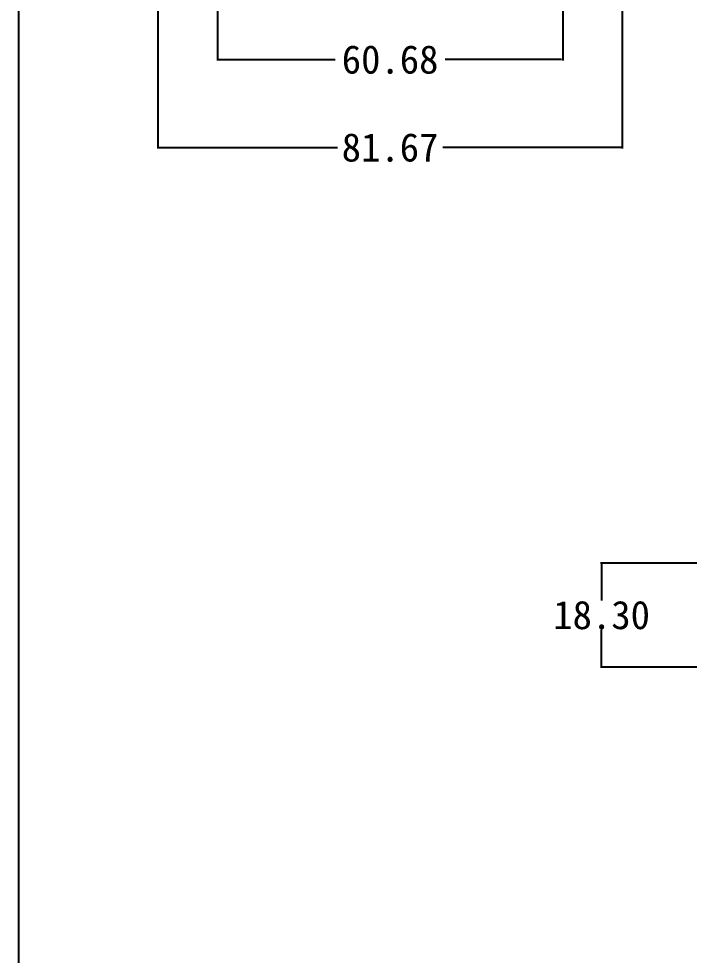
# Model space of a CAD drawing. Header units: inches. Extents: x -850 to 339, y -315 to 884.
# Drawn here: x -735.5 to -617.6, y 248.9 to 413.7 of the extents above; entities that cross this region are included whole.
import ezdxf

# ---------------------------------------------------------------- set-up
doc = ezdxf.new("R2010")
doc.units = ezdxf.units.IN
doc.header["$MEASUREMENT"] = 0
doc.layers.add('SX$17', color=7, linetype='Continuous', true_color=0xffffff)
doc.dimstyles.get("Standard").update_dxf_attribs({"dimtxt": 5, "dimasz": 0.18, "dimexe": 0.18, "dimexo": 0.0625, "dimgap": 0.09, "dimtad": 0, "dimtih": 1, "dimtoh": 1, "dimzin": 0, "dimdsep": 46, "dimtxsty": 'Standard', "dimcen": 0.09, "dimclrt": 3, "dimadec": 0, "dimazin": 0, "dimtfac": 1, "dimtofl": 0, "dimtmove": 0, "dimatfit": 3, "dimfxl": 0, "dimtolj": 1, "dimtzin": 0, "dimarcsym": 0})
pattern_1 = [(45, (-670.2, -13), (-4.2426, 4.2426), [])]

# ---------------------------------------------------------------- blocks, each defined once
blk = doc.blocks.new('*D51')
at = {"color": 0, "lineweight": -2}
for p, q in [((-711.05, 482.32), (-711.05, 390.82)), ((-629.38, 479.83), (-629.38, 390.82)), ((-710.87, 391), (-679.47, 391)), ((-629.56, 391), (-660.96, 391))]:
    blk.add_line(p, q, dxfattribs=at)
at = {"color": 0}
for points in [[(-710.87, 391.03), (-710.87, 390.97), (-711.05, 391)], [(-629.56, 391.03), (-629.56, 390.97), (-629.38, 391)]]:
    blk.add_solid(points, dxfattribs=at)
at = {"layer": 'Defpoints', "color": 0}
for p in [(-711.05, 482.39, 0.5), (-629.38, 479.89, 0.5), (-629.38, 391)]:
    blk.add_point(p, dxfattribs=at)
at = {"color": 3, "insert": (-670.21, 391), "char_height": 5, "attachment_point": 5}
blk.add_mtext('\\A1;81.67', dxfattribs=at)
blk = doc.blocks.new('*D45')
at = {"color": 0, "lineweight": -2}
for p, q in [((-700.54, 431.08), (-700.54, 406.29)), ((-639.86, 431.08), (-639.86, 406.29)), ((-700.36, 406.47), (-679.87, 406.47)), ((-640.04, 406.47), (-660.53, 406.47))]:
    blk.add_line(p, q, dxfattribs=at)
at = {"color": 0}
for points in [[(-700.36, 406.5), (-700.36, 406.44), (-700.54, 406.47)], [(-640.04, 406.5), (-640.04, 406.44), (-639.86, 406.47)]]:
    blk.add_solid(points, dxfattribs=at)
at = {"layer": 'Defpoints', "color": 0}
for p in [(-700.54, 431.14, 8.6), (-639.86, 431.14, 8.6), (-639.86, 406.47)]:
    blk.add_point(p, dxfattribs=at)
at = {"color": 3, "insert": (-670.2, 406.47), "char_height": 5, "attachment_point": 5}
blk.add_mtext('\\A1;60.68', dxfattribs=at)
blk = doc.blocks.new('*D73')
at = {"color": 0, "lineweight": -2}
for p, q in [((-575.6, 317.9), (-633.19, 317.9)), ((-633.01, 317.72), (-633.01, 311.34)), ((-633.01, 299.78), (-633.01, 306.16)), ((-575.6, 299.6), (-633.19, 299.6))]:
    blk.add_line(p, q, dxfattribs=at)
at = {"color": 0}
for points in [[(-633.04, 317.72), (-632.98, 317.72), (-633.01, 317.9)], [(-633.04, 299.78), (-632.98, 299.78), (-633.01, 299.6)]]:
    blk.add_solid(points, dxfattribs=at)
at = {"layer": 'Defpoints', "color": 0}
for p in [(-575.53, 317.9), (-633.01, 299.6), (-575.53, 299.6)]:
    blk.add_point(p, dxfattribs=at)
at = {"color": 3, "insert": (-633.01, 308.75), "char_height": 5, "attachment_point": 5}
blk.add_mtext('\\A1;18.30', dxfattribs=at)

msp = doc.modelspace()

# ---------------------------------------------------------------- hatches: boundary and pattern name
at = {"layer": 'SX$17', "extrusion": (0, -1, 0)}
h = msp.add_hatch(dxfattribs=at)
h.set_pattern_fill('ANSI31', scale=6, angle=45, style=0, pattern_type=0)
h.set_pattern_definition([(45, (-670.2, -13), (-4.2426, 4.2426), [])])
edge = h.paths.add_edge_path()
edge.add_arc((-670.2, -667.429), 672.129, 92.81184, 93.03606)
edge.add_line((-705.799, 3.757), (-705.805, 3.756))
edge.add_spline(control_points=[(-705.805, 3.756), (-707.049, 3.689), (-708.239, 3.147), (-709.969, 1.385), (-710.489, 0.183), (-710.533, -1.062)], knot_values=[0, 0, 0, 0, 0.5, 0.5, 1, 1, 1, 1], degree=3, periodic=0)
edge.add_line((-710.533, -1.062), (-710.532, -1.053))
edge.add_spline(control_points=[(-710.532, -1.053), (-710.665, -4.869), (-710.798, -8.684), (-710.932, -12.5)], knot_values=[0, 0, 0, 0, 1, 1, 1, 1], degree=3, periodic=0)
edge.add_line((-710.932, -12.5), (-710.432, -12.5))
edge.add_spline(control_points=[(-710.432, -12.5), (-710.437, -12.667), (-710.443, -12.833), (-710.449, -13)], knot_values=[0, 0, 0, 0, 1, 1, 1, 1], degree=3, periodic=0)
edge.add_line((-710.449, -13), (-709.449, -13))
edge.add_spline(control_points=[(-709.449, -13), (-709.31, -9.037), (-709.172, -5.075), (-709.034, -1.112)], knot_values=[0, 0, 0, 0, 1, 1, 1, 1], degree=3, periodic=0)
edge.add_line((-709.034, -1.112), (-709.034, -1.114))
edge.add_spline(control_points=[(-709.034, -1.114), (-709.02, -0.723), (-708.939, -0.328), (-708.796, 0.036), (-708.654, 0.401), (-708.446, 0.747), (-708.191, 1.044), (-707.936, 1.341), (-707.626, 1.598), (-707.287, 1.794), (-706.947, 1.99), (-706.569, 2.13), (-706.184, 2.203), (-706.033, 2.231), (-705.879, 2.25), (-705.725, 2.258)], knot_values=[0, 0, 0, 0, 0.2278209, 0.2278209, 0.2278209, 0.4556398, 0.4556398, 0.4556398, 0.6834894, 0.6834894, 0.6834894, 0.9113958, 0.9113958, 0.9113958, 1, 1, 1, 1], degree=3, periodic=0)
edge.add_line((-705.725, 2.258), (-705.72, 2.259))
edge.add_arc((-670.2, -667.429), 670.629, 92.818134, 93.036111, ccw=False)
edge.add_line((-703.172, 2.389), (-703.172, 3.891))
h = msp.add_hatch(dxfattribs=at)
h.set_pattern_fill('ANSI31', scale=6, angle=45, style=0, pattern_type=0)
h.set_pattern_definition(pattern_1)
edge = h.paths.add_edge_path()
edge.add_spline(control_points=[(-630.952, -13), (-630.986, -12.007), (-631.021, -11.013), (-631.056, -10.02), (-631.091, -9.009), (-631.126, -7.999), (-631.162, -6.988), (-631.23, -5.027), (-631.299, -3.065), (-631.367, -1.104)], knot_values=[0, 0, 0, 0, 0.2505009, 0.2505009, 0.2505009, 0.5054025, 0.5054025, 0.5054025, 1, 1, 1, 1], degree=3, periodic=0)
edge.add_line((-631.367, -1.104), (-631.367, -1.114))
edge.add_spline(control_points=[(-631.367, -1.114), (-631.38, -0.723), (-631.462, -0.328), (-631.604, 0.036), (-631.747, 0.401), (-631.954, 0.747), (-632.209, 1.044), (-632.465, 1.341), (-632.775, 1.598), (-633.114, 1.794), (-633.453, 1.99), (-633.831, 2.13), (-634.216, 2.203), (-634.368, 2.231), (-634.521, 2.25), (-634.675, 2.258)], knot_values=[0, 0, 0, 0, 0.2278209, 0.2278209, 0.2278209, 0.4556398, 0.4556398, 0.4556398, 0.6834894, 0.6834894, 0.6834894, 0.9113958, 0.9113958, 0.9113958, 1, 1, 1, 1], degree=3, periodic=0)
edge.add_line((-634.675, 2.258), (-634.68, 2.259))
edge.add_arc((-670.2, -667.429), 670.629, 86.963889, 87.181866)
edge.add_line((-637.228, 2.389), (-637.228, 3.891))
edge.add_arc((-670.2, -667.429), 672.129, 87.18816, 87.435624)
edge.add_line((-640.128, 4.027), (-641.829, 2))
edge.add_line((-641.829, 2), (-698.571, 2))
edge.add_line((-698.571, 2), (-700.273, 4.027))
edge.add_arc((-670.2, -667.429), 672.129, 92.564376, 92.81184)
edge.add_line((-703.172, 3.891), (-703.172, 2.389))
edge.add_arc((-670.2, -667.429), 670.629, 92.818134, 93.036106)
edge.add_line((-705.72, 2.259), (-705.72, 2.259))
edge.add_spline(control_points=[(-705.72, 2.259), (-706.112, 2.238), (-706.505, 2.149), (-706.867, 2), (-707.23, 1.851), (-707.571, 1.637), (-707.864, 1.377), (-708.157, 1.116), (-708.408, 0.801), (-708.598, 0.458), (-708.788, 0.116), (-708.921, -0.265), (-708.986, -0.651), (-709.012, -0.804), (-709.028, -0.959), (-709.034, -1.114)], knot_values=[0, 0, 0, 0, 0.2277384, 0.2277384, 0.2277384, 0.4554784, 0.4554784, 0.4554784, 0.6831924, 0.6831924, 0.6831924, 0.9108512, 0.9108512, 0.9108512, 1, 1, 1, 1], degree=3, periodic=0)
edge.add_line((-709.034, -1.114), (-709.034, -1.114))
edge.add_spline(control_points=[(-709.034, -1.114), (-709.172, -5.076), (-709.31, -9.038), (-709.449, -13)], knot_values=[0, 0, 0, 0, 1, 1, 1, 1], degree=3, periodic=0)
edge.add_line((-709.248, -13), (-709.449, -13))
edge.add_spline(control_points=[(-709.248, -13), (-709.268, -13.567), (-709.288, -14.133), (-709.307, -14.7)], knot_values=[0, 0, 0, 0, 1, 1, 1, 1], degree=3, periodic=0)
edge.add_line((-708.006, -14.7), (-709.307, -14.7))
edge.add_spline(control_points=[(-708.006, -14.7), (-707.981, -13.967), (-707.955, -13.234), (-707.929, -12.502)], knot_values=[0, 0, 0, 0, 1, 1, 1, 1], degree=3, periodic=0)
edge.add_line((-707.929, -12.502), (-707.925, -12.496))
edge.add_spline(control_points=[(-707.925, -12.496), (-707.776, -8.232), (-707.627, -3.969), (-707.479, 0.294)], knot_values=[0, 0, 0, 0, 1, 1, 1, 1], degree=3, periodic=0)
edge.add_line((-707.479, 0.294), (-707.479, 0.294))
edge.add_spline(control_points=[(-707.479, 0.294), (-707.473, 0.462), (-707.438, 0.631), (-707.377, 0.788), (-707.316, 0.944), (-707.227, 1.092), (-707.118, 1.219), (-707.008, 1.347), (-706.875, 1.457), (-706.73, 1.541), (-706.585, 1.625), (-706.423, 1.685), (-706.258, 1.716), (-706.191, 1.729), (-706.124, 1.736), (-706.056, 1.74)], knot_values=[0, 0, 0, 0, 0.2273532, 0.2273532, 0.2273532, 0.4547049, 0.4547049, 0.4547049, 0.6820802, 0.6820802, 0.6820802, 0.909501, 0.909501, 0.909501, 1, 1, 1, 1], degree=3, periodic=0)
edge.add_arc((-670.2, -667.429), 670.129, 92.648789, 93.067149)
edge.add_line((-699.504, 0), (-701.169, 1.984))
edge.add_line((-640.896, 0), (-699.504, 0))
edge.add_line((-639.231, 1.984), (-640.896, 0))
edge.add_arc((-670.2, -667.429), 670.129, 86.932851, 87.351211)
edge.add_spline(control_points=[(-634.344, 1.74), (-634.178, 1.731), (-634.01, 1.694), (-633.856, 1.631), (-633.696, 1.566), (-633.545, 1.472), (-633.417, 1.356), (-633.292, 1.244), (-633.185, 1.108), (-633.104, 0.961), (-633.024, 0.814), (-632.968, 0.65), (-632.941, 0.485), (-632.93, 0.422), (-632.924, 0.358), (-632.922, 0.294)], knot_values=[0, 0, 0, 0, 0.2260286, 0.2260286, 0.2260286, 0.4600473, 0.4600473, 0.4600473, 0.6874199, 0.6874199, 0.6874199, 0.9147467, 0.9147467, 0.9147467, 1, 1, 1, 1], degree=3, periodic=0)
edge.add_line((-632.922, 0.294), (-632.922, 0.299))
edge.add_spline(control_points=[(-632.922, 0.299), (-632.848, -1.834), (-632.773, -3.967), (-632.699, -6.1), (-632.624, -8.233), (-632.55, -10.367), (-632.475, -12.5)], knot_values=[0, 0, 0, 0, 0.4999696, 0.4999696, 0.4999696, 1, 1, 1, 1], degree=3, periodic=0)
edge.add_line((-632.475, -12.5), (-632.471, -12.502))
edge.add_spline(control_points=[(-632.471, -12.502), (-632.445, -13.234), (-632.42, -13.967), (-632.394, -14.7)], knot_values=[0, 0, 0, 0, 1, 1, 1, 1], degree=3, periodic=0)
edge.add_line((-631.093, -14.7), (-632.394, -14.7))
edge.add_spline(control_points=[(-631.093, -14.7), (-631.113, -14.133), (-631.133, -13.567), (-631.152, -13)], knot_values=[0, 0, 0, 0, 1, 1, 1, 1], degree=3, periodic=0)
edge.add_line((-630.952, -13), (-631.152, -13))
h = msp.add_hatch(dxfattribs=at)
h.set_pattern_fill('ANSI31', scale=6, angle=45, style=0, pattern_type=0)
h.set_pattern_definition(pattern_1)
edge = h.paths.add_edge_path()
edge.add_spline(control_points=[(-629.868, -1.06), (-629.735, -4.873), (-629.602, -8.687), (-629.469, -12.5)], knot_values=[0, 0, 0, 0, 1, 1, 1, 1], degree=3, periodic=0)
edge.add_line((-629.868, -1.06), (-629.868, -1.062))
edge.add_spline(control_points=[(-629.868, -1.062), (-629.911, 0.182), (-630.43, 1.382), (-632.16, 3.146), (-633.351, 3.689), (-634.596, 3.756)], knot_values=[0, 0, 0, 0, 0.5, 0.5, 1, 1, 1, 1], degree=3, periodic=0)
edge.add_arc((-670.2, -667.429), 672.129, 86.963465, 87.18816)
edge.add_line((-637.228, 2.389), (-637.228, 3.891))
edge.add_arc((-670.2, -667.429), 670.629, 86.963894, 87.181866)
edge.add_line((-634.68, 2.259), (-634.68, 2.259))
edge.add_spline(control_points=[(-634.68, 2.259), (-634.289, 2.238), (-633.896, 2.149), (-633.533, 2), (-633.171, 1.851), (-632.829, 1.637), (-632.536, 1.377), (-632.244, 1.116), (-631.992, 0.801), (-631.802, 0.458), (-631.613, 0.116), (-631.48, -0.265), (-631.414, -0.651), (-631.388, -0.804), (-631.372, -0.959), (-631.367, -1.114)], knot_values=[0, 0, 0, 0, 0.2277384, 0.2277384, 0.2277384, 0.4554784, 0.4554784, 0.4554784, 0.6831924, 0.6831924, 0.6831924, 0.9108512, 0.9108512, 0.9108512, 1, 1, 1, 1], degree=3, periodic=0)
edge.add_line((-631.367, -1.114), (-631.367, -1.114))
edge.add_spline(control_points=[(-631.367, -1.114), (-631.334, -2.061), (-631.301, -3.008), (-631.268, -3.956), (-631.232, -4.966), (-631.197, -5.977), (-631.162, -6.988), (-631.092, -8.992), (-631.022, -10.996), (-630.952, -13)], knot_values=[0, 0, 0, 0, 0.2390594, 0.2390594, 0.2390594, 0.4941744, 0.4941744, 0.4941744, 1, 1, 1, 1], degree=3, periodic=0)
edge.add_line((-629.951, -13), (-630.952, -13))
edge.add_spline(control_points=[(-629.951, -13), (-629.957, -12.833), (-629.963, -12.667), (-629.969, -12.5)], knot_values=[0, 0, 0, 0, 1, 1, 1, 1], degree=3, periodic=0)
edge.add_line((-629.469, -12.5), (-629.969, -12.5))

# ---------------------------------------------------------------- linework, layer by layer
at = {"color": 1}
msp.add_lwpolyline([(-735.501, 798.518), (-320.916, 798.518), (-320.916, 112.781), (-735.501, 112.781)], close=True, dxfattribs=at)

# ---------------------------------------------------------------- dimensions: what is measured, and where the dimension line sits
for base, p1, p2, picture, middle in [((-629.379, 390.997, -13), (-711.048, 482.386, -12.5), (-629.379, 479.888, -12.5), '*D51', (-670.213, 390.997, -13)), ((-639.86, 406.468, -13), (-700.54, 431.143, -4.4), (-639.86, 431.143, -4.4), '*D45', (-670.2, 406.468, -13))]:
    dim = msp.add_linear_dim(base=base, p1=p1, p2=p2, dimstyle='Standard')
    dim.commit()
    dim.dimension.update_dxf_attribs({"geometry": picture, "text_midpoint": middle})
dim = msp.add_linear_dim(base=(-633.006, 299.601), p1=(-575.535, 317.901), p2=(-575.535, 299.601), angle=90, dimstyle='Standard', dxfattribs=at)
dim.commit()
dim.dimension.update_dxf_attribs({"geometry": '*D73', "text_midpoint": (-633.006, 308.751)})

doc.saveas('drawing.dxf')
